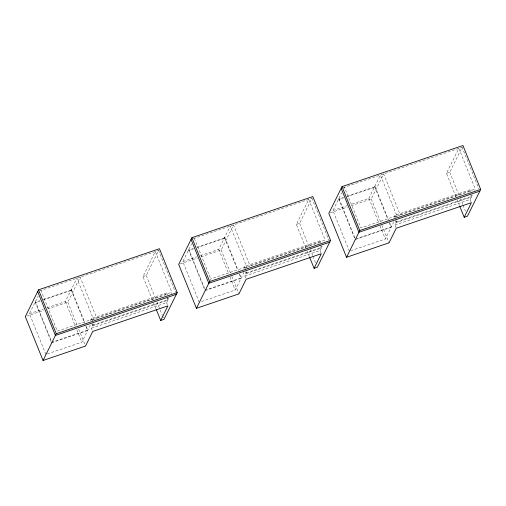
<?xml version="1.0" encoding="UTF-8"?>
<svg xmlns="http://www.w3.org/2000/svg" width="506" height="506" viewBox="0 0 506 506"><rect width="100%" height="100%" fill="white"/><g stroke="black" fill="none" stroke-linecap="round" stroke-linejoin="round"><path stroke-width="0.38" stroke-dasharray="2.53 1.9" d="M45.875 354.421L29.424 313.745L38.184 296.023M47.033 307.762L65.375 301.525L76.887 278.237L93.332 318.913L92.642 320.298M47.659 308.989L67.785 302.152L80.157 277.124L96.602 317.8L95.944 319.128M166.613 292.936L91.447 318.495L90.485 320.437L165.652 294.884L166.613 292.936L167.48 295.074M47.343 353.922L81.82 342.195L90.239 325.168M92.225 330.152L91.447 328.223L92.649 325.794L167.815 300.235L167.005 298.224M92.471 323.815L92.99 325.099L93.648 323.77M152.42 299.995L142.958 276.592L155.323 251.571L171.768 292.24L171.11 293.569M142.958 276.592L146.221 275.479L158.593 250.457L175.449 292.145M199.263 302.265L182.811 261.589L191.572 243.867M91.447 328.223L166.613 302.664L167.815 300.235M92.99 325.099L168.163 299.539L168.814 298.211M200.42 255.606L218.763 249.369L230.274 226.081L246.719 266.757L246.03 268.148M201.046 256.839L221.173 249.996L233.538 224.974L249.989 265.644L249.331 266.972M210.079 280.368L210.768 278.977L246.719 266.757M320.001 240.78L244.834 266.339L243.873 268.288L319.039 242.728L320.001 240.78L320.867 242.924M201.464 301.519L235.208 290.039L243.968 272.317M245.612 277.996L244.834 276.074L246.036 273.638L321.202 248.079L320.665 246.745M245.859 271.659L246.378 272.943L247.036 271.614M305.807 247.839L296.345 224.436L308.711 199.415L325.156 240.084L249.989 265.644M296.345 224.436L299.609 223.323L311.981 198.301L328.837 239.989M349.38 251.223L332.935 210.547L341.695 192.824M343.757 188.656L344.441 187.264L360.886 227.934L396.837 215.714L380.392 175.038L368.887 198.327L350.544 204.563M244.834 276.074L320.001 250.514L321.202 248.079M246.378 272.943L321.55 247.383L322.202 246.055M351.17 205.797L371.29 198.953L383.662 173.931L400.107 214.601L399.449 215.929M470.125 189.737L394.952 215.297L393.991 217.245L469.163 191.685L470.125 189.737L470.985 191.882M350.848 250.723L385.332 238.996L394.092 221.274M396.154 217.106L396.837 215.714M395.989 227.599L394.952 225.031L396.154 222.596L471.326 197.036L470.782 195.695M395.977 220.616L396.502 221.9L397.482 219.908M455.925 196.796L446.463 173.394L458.828 148.372L475.273 189.042L474.622 190.37M446.463 173.394L449.733 172.28L462.098 147.259L478.954 188.947M394.952 225.031L470.125 199.472L471.326 197.036M396.502 221.9L471.668 196.341L472.326 195.012M39.626 290.906L158.593 250.457M193.292 238.655L311.981 198.301M343.138 187.707L462.098 147.259M40.056 300.621L35.654 302.12L35.395 302.639L39.797 301.14M43.725 299.375L71.605 289.894L71.346 290.412L43.465 299.894M193.444 248.465L189.042 249.964L188.782 250.483L193.184 248.99M197.112 247.219L224.993 237.738L224.734 238.263L197.587 247.491M343.561 197.422L339.159 198.921L338.906 199.44L343.308 197.947M347.23 196.176L375.11 186.695L374.857 187.22L346.977 196.695M29.424 313.745L43.364 309.008M182.811 261.589L196.752 256.852M332.935 210.547L347.609 205.562M26.793 316.086L43.933 310.26M180.18 263.936L197.321 258.104M330.298 212.893L347.439 207.062M93.332 318.913L57.38 331.133L40.935 290.463M96.602 317.8L171.768 292.24M400.107 214.601L475.273 189.042M356.123 238.807L391.34 226.833L389.569 222.457M51.625 342.777L87.576 330.551L85.805 326.174M205.012 290.621L240.964 278.401L239.193 274.018M355.136 239.578L391.081 227.358L389.316 222.975M470.631 193.773L471.668 196.341M470.125 199.472L471.162 202.039M449.733 172.28L459.195 195.689M460.378 198.611L462.743 204.462M463.041 205.196L465.406 211.046M457.108 199.725L459.473 205.575M394.952 215.297L395.818 217.441M395.344 220.591L396.154 222.596M374.895 186.164L388.393 219.534M374.636 186.682L388.134 220.059M371.29 198.953L380.759 222.355M381.941 225.284L389.038 242.836M368.887 198.327L378.867 223.019M380.044 225.923L385.332 238.996M338.944 198.384L355.389 239.06M338.685 198.909L354.542 238.117M320.507 244.815L321.55 247.383M320.001 250.514L321.038 253.082M299.609 223.323L309.077 246.732M310.26 249.654L312.626 255.505M312.917 256.238L315.58 262.823M306.99 250.767L309.356 256.618M244.834 266.339L245.701 268.484M245.492 272.298L246.036 273.638M224.778 237.206L238.269 270.577M239.749 274.227L241.223 277.876L205.272 290.102L188.827 249.426M224.519 237.725L237.719 270.368M221.173 249.996L230.635 273.398M231.818 276.327L238.921 293.878M218.763 249.369L228.75 274.062M229.926 276.965L235.208 290.039M194.323 238.307L210.768 278.977M188.567 249.951L204.424 289.16M167.119 296.971L168.163 299.539M166.613 302.664L167.391 304.593M146.221 275.479L155.69 298.882M156.873 301.81L162.192 314.972M162.489 315.706L163.375 317.901M153.603 302.923L155.968 308.774M91.447 318.495L92.313 320.633M91.839 323.783L92.649 325.794M71.39 289.356L84.881 322.733M86.362 326.383L87.835 330.032L51.884 342.252L35.439 301.582M71.131 289.881L84.629 323.252M67.785 302.152L77.247 325.554M78.727 329.21L85.533 346.034M65.375 301.525L75.362 326.218M76.83 329.849L81.82 342.195M35.18 302.101L51.334 342.043"/><path stroke-width="0.76" d="M160.699 320.475L163.969 319.362L177.195 292.601L159.447 248.718L38.526 289.837L25.3 316.598L43.042 360.481L85.533 346.034L92.743 331.436L167.916 305.877L160.699 320.475L156.265 309.501M43.042 360.481L56.267 333.72L177.195 292.601M314.087 268.319L317.357 267.206L330.582 240.451L312.834 196.562L191.913 237.681L178.688 264.442L196.429 308.325L238.921 293.878L246.131 279.28L321.304 253.721L314.087 268.319L309.653 257.352M196.429 308.325L209.655 281.564L330.582 240.451M464.204 217.276L467.474 216.163L480.7 189.402L462.958 145.519L342.031 186.638L328.805 213.399L346.553 257.282L389.038 242.836L396.249 228.238L471.421 202.678L464.204 217.276L459.771 206.309M346.553 257.282L359.779 230.521L480.7 189.402M176.335 294.34L55.413 335.453L37.665 291.57M329.722 242.184L208.801 283.303L191.053 239.42M479.84 191.141L358.918 232.26L341.177 188.377M342.031 186.638L359.779 230.521M191.913 237.681L209.655 281.564M38.526 289.837L56.267 333.72"/></g></svg>
